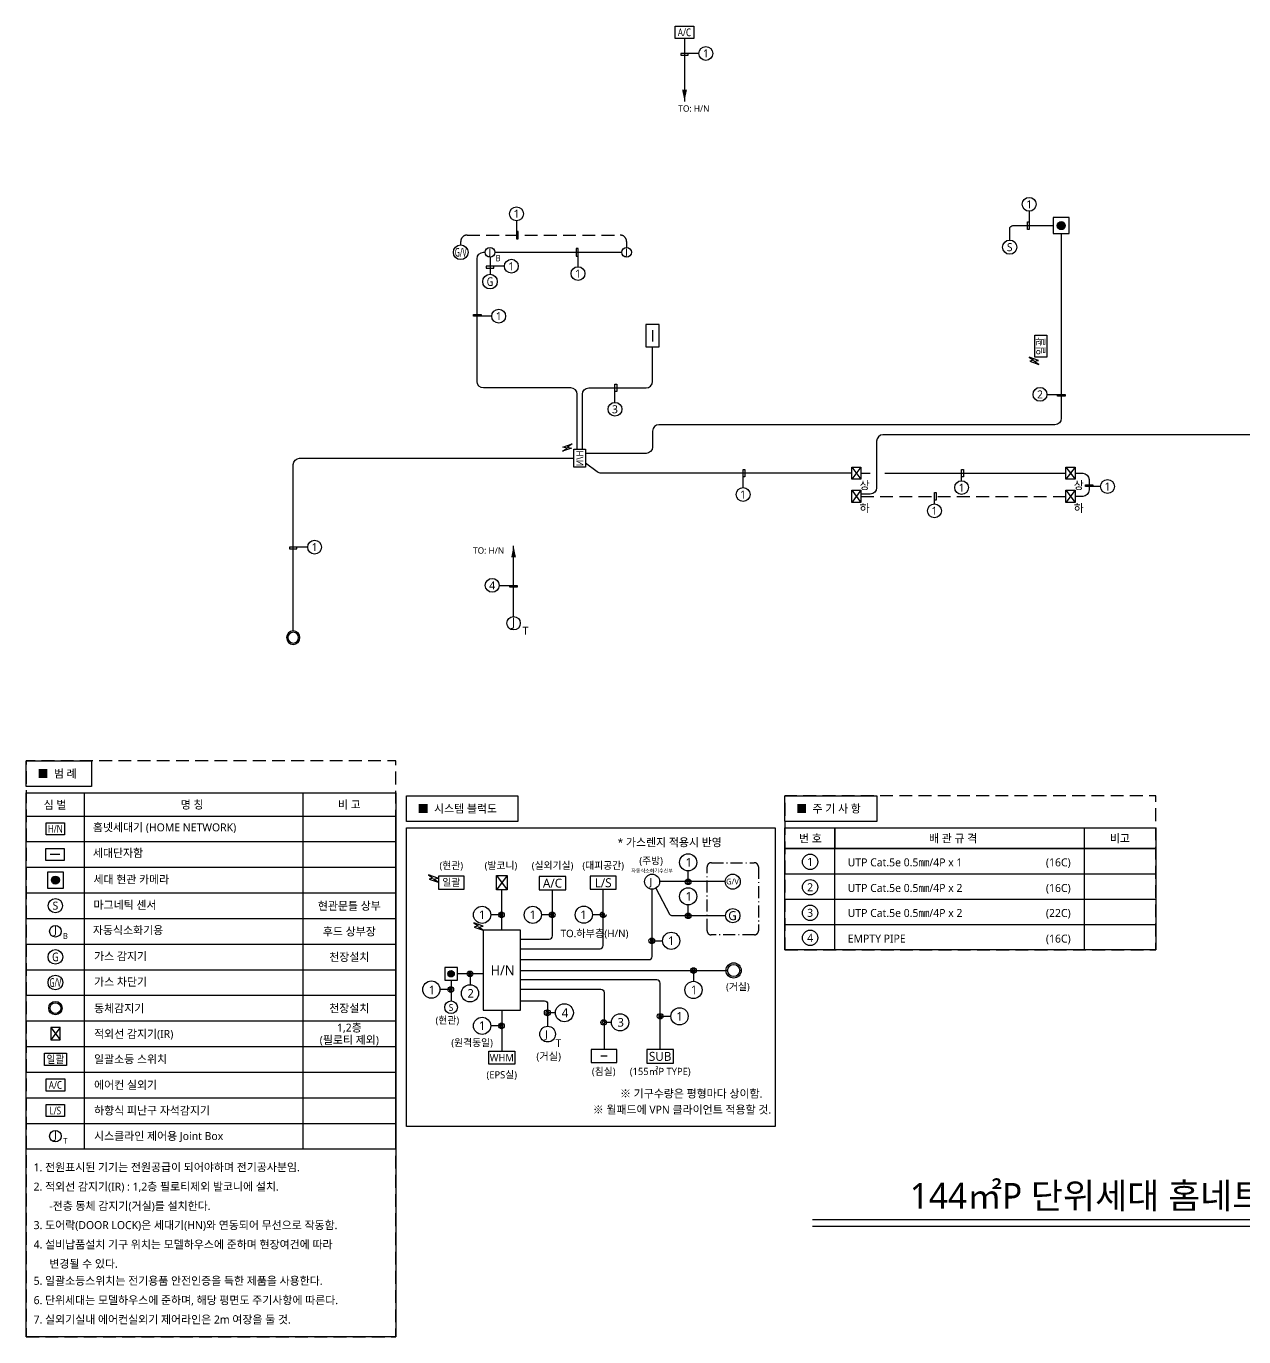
# Model space of a CAD drawing. Header units: millimetres. Extents: x 8480 to 294185, y -114350 to -87474.
# Drawn here: x 214155 to 233170, y -114350 to -93880 of the extents above; entities that cross this region are included whole.
import ezdxf
from ezdxf.enums import TextEntityAlignment as Align
from ezdxf.xclip import XClip

# ---------------------------------------------------------------- set-up
doc = ezdxf.new("R2010")
doc.units = ezdxf.units.MM
doc.header["$LTSCALE"] = 50
doc.header["$XCLIPFRAME"] = 2
doc.linetypes.add('DD6', pattern=[6, 3.75, -1, 0.25, -1])
doc.linetypes.add('H', pattern=[6, 4, -2])
for name, color, linetype in [('e-con', 1, 'Continuous'), ('E-SYM', 2, 'Continuous'), ('E-TEXT', 7, 'Continuous'), ('e-wire', 4, 'Continuous'), ('e-wire3s', 4, 'H'), ('E_SYM', 2, 'Continuous'), ('EZ-HN-TEXT', 2, 'Continuous'), ('HN', 1, 'Continuous'), ('J', 3, 'Continuous'), ('NOTE', 7, 'Continuous'), ('R', 6, 'Continuous'), ('SYM', 3, 'Continuous'), ('TEX', 3, 'Continuous'), ('TEXT', 2, 'Continuous'), ('전열-E-SYM', 2, 'Continuous'), ('지시선', 1, 'Continuous'), ('천정', 4, 'Continuous'), ('통신단자함', 2, 'Continuous')]:
    doc.layers.add(name, color=color, linetype=linetype)
doc.styles.add('mg', font='malgun.ttf')

# ---------------------------------------------------------------- blocks, each defined once
blk = doc.blocks.new('홈넷세대기 블럭')
at = {"layer": 'E-SYM'}
blk.add_lwpolyline([(80517.52670027985, 189973.8928177827), (80867.52670027985, 189973.8928177827), (80867.52670027985, 190201.3928177827), (80517.52670027985, 190201.3928177827)], close=True, dxfattribs=at)
at = {"layer": 'E-SYM', "color": 1, "style": 'mg', "width": 0.9}
blk.add_text('H/N', height=140, dxfattribs=at).set_placement((80692.52670027985, 190087.6428177827), align=Align.MIDDLE_CENTER)
blk = doc.blocks.new('100-89')
at = {"layer": 'E-SYM', "linetype": 'Continuous'}
blk.add_circle((0, 0), 150, dxfattribs=at)
at = {"layer": 'e-con', "linetype": 'Continuous', "style": 'mg'}
blk.add_text('J', height=200, dxfattribs=at).set_placement((0, 0), align=Align.MIDDLE)
blk = doc.blocks.new('A$C6D592EF3')
at = {"layer": 'SYM', "color": 2}
for radius in [105.0000000001026, 84.00000000008208]:
    blk.add_circle((132.5807033714664, 160.1616563954335, 1.432334999994997e-09), radius, dxfattribs=at)
blk = doc.blocks.new('A$C4bec3cc4')
at = {"layer": 'SYM', "color": 4, "ltscale": 3}
blk.add_blockref('A$C6D592EF3', (-237.5807033715537, -160.1616563954303, -1.432334999994898e-09), dxfattribs=at)
blk = doc.blocks.new('에어컨 실외기')
at = {"layer": 'SYM', "color": 2, "elevation": -6.750741089366483e-07}
blk.add_lwpolyline([(-332052.3284605891, 105245.3959296115), (-331763.7189115224, 105245.3959296115), (-331763.7189115224, 105054.6040703885), (-332052.3284605891, 105054.6040703885)], close=True, dxfattribs=at)
at = {"layer": 'SYM', "color": 1, "style": 'mg', "width": 0.8}
blk.add_text('A/C', height=120.1607643991567, dxfattribs=at).set_placement((-331910, 105150), align=Align.MIDDLE_CENTER)
blk = doc.blocks.new('50AR')
at = {"layer": '천정', "linetype": 'Continuous'}
blk.add_lwpolyline([(0, 0, 75, 0, 0), (180.2009621336838, 0, 0, 0, 0)], format="xyseb", dxfattribs=at)
blk = doc.blocks.new('A$C5b1b9f38')
at = {"layer": '천정', "linetype": 'Continuous', "xscale": -1}
blk.add_blockref('50AR', (180.2009621337056, 0), dxfattribs=at)
blk = doc.blocks.new('가스 감지기')
at = {"layer": 'SYM', "color": 2}
blk.add_circle((-336270.6627018001, 111089.2047672422, 1.6392847125e-06), 114.3062539447719, dxfattribs=at)
at = {"layer": 'TEX', "color": 1, "style": 'mg', "width": 0.8}
blk.add_text('G', height=135, dxfattribs=at).set_placement((-336270.6627018001, 111089.2047672422, 1.6392847125e-06), align=Align.MIDDLE)
blk = doc.blocks.new('50J')
at = {"layer": 'J'}
blk.add_circle((0, 75), 75, dxfattribs=at)
at = {"layer": 'J', "style": 'mg', "width": 1.5}
blk.add_text('J', height=97.5, dxfattribs=at).set_placement((-1.582120506165666, 31.53265260341141), align=Align.CENTER)
blk = doc.blocks.new('가스 차단기')
at = {"layer": 'SYM', "color": 2}
blk.add_circle((-336270.6627018001, 111509.2047672422, 1.6392847125e-06), 114.3062539447719, dxfattribs=at)
at = {"layer": 'TEX', "color": 1, "style": 'mg', "width": 0.5}
blk.add_text('G/V', height=135, dxfattribs=at).set_placement((-336270.6627018001, 111509.2047672422, 1.6392847125e-06), align=Align.MIDDLE)
blk = doc.blocks.new('A$C49EC5F35')
at = {"layer": 'SYM', "color": 1, "elevation": 2.135219351799583e-09}
blk.add_lwpolyline([(144.0001487655099, 192.0000549711258), (0.0001487655099481344, 192.0000549711258), (0.0001487655099481344, 5.497112579178065e-05), (144.0001487655099, 5.497112579178065e-05)], close=True, dxfattribs=at)
at = {"layer": 'SYM', "color": 1}
for points in [[(0.0001487655099481344, 192.0000549711258), (144.0001487655099, 5.497112579178065e-05)], [(144.0001487655099, 192.0000549711258), (0.0001487655099481344, 5.497112579178065e-05)]]:
    blk.add_lwpolyline(points, dxfattribs=at)
blk = doc.blocks.new('A$Cccbf2acf')
at = {"layer": 'SYM', "color": 4, "ltscale": 3}
blk.add_blockref('A$C49EC5F35', (-144.0001487655099, -192.0000549711258), dxfattribs=at)
blk = doc.blocks.new('EFCL')
at = {"layer": 'SYM'}
h = blk.add_hatch(color=6, dxfattribs=at)
edge = h.paths.add_edge_path()
edge.add_arc((0, 0), 150, 0, 360)
at = {"layer": 'SYM', "color": 6}
blk.add_lwpolyline([(-300, -300), (300, -300), (300, 300), (-300, 300)], close=True, dxfattribs=at)
blk.add_circle((0, 0), 150, dxfattribs=at)
blk.add_circle((0, 0), 150, dxfattribs=at)
blk = doc.blocks.new('A$C6a344dfd')
at = {"layer": 'SYM', "color": 3}
blk.add_circle((0, 110.8713188571419), 110.8713188571428, dxfattribs=at)
at = {"layer": 'SYM', "color": 3, "style": 'mg'}
blk.add_text('S', height=125, dxfattribs=at).set_placement((0, 110.8713188571419), align=Align.MIDDLE)
blk = doc.blocks.new('100-57')
at = {"layer": 'E-SYM', "linetype": 'Continuous'}
blk.add_line((-125.0000000000008, 150), (125.0000000000008, 150), dxfattribs=at)
at = {"layer": 'E-SYM'}
blk.add_lwpolyline([(-250, 0), (250, 0), (250, 300), (-250, 300)], close=True, dxfattribs=at)
blk = doc.blocks.new('F19')
at = {"layer": 'E_SYM', "elevation": -8.42717512655916e-09}
blk.add_lwpolyline([(-2.138609384672733, 1.190859187991009), (2.138609384672748, 1.190859187991009), (2.138609384672748, -1.190859187976457), (-2.138609384672733, -1.190859187976457)], close=True, dxfattribs=at)
at = {"layer": 'TEX', "color": 1, "style": 'mg', "width": 0.9}
blk.add_text('일괄', height=1.500006875582806, dxfattribs=at).set_placement((0, 7.275957614183426e-12), align=Align.MIDDLE_CENTER)
blk = doc.blocks.new('HN')
at = {"layer": 'E_SYM'}
blk.add_lwpolyline([(52707.29722993978, -39358.24764285458), (52995.90677900641, -39358.24764285458), (52995.90677900641, -39549.0395020776), (52707.29722993978, -39549.0395020776)], close=True, dxfattribs=at)
at = {"layer": 'TEXT', "color": 1, "style": 'mg', "width": 0.8}
blk.add_text('H/N', height=120.1607643991567, dxfattribs=at).set_placement((52849.62569052883, -39453.6435724661, 6.750741089366483e-07), align=Align.MIDDLE_CENTER)
blk = doc.blocks.new('하향식 피난구 자석감지기')
at = {"layer": 'SYM', "color": 2, "elevation": -6.750741089366483e-07}
blk.add_lwpolyline([(-331372.3284605891, 105245.3959296115), (-331083.7189115224, 105245.3959296115), (-331083.7189115224, 105054.6040703885), (-331372.3284605891, 105054.6040703885)], close=True, dxfattribs=at)
at = {"layer": 'SYM', "color": 1, "style": 'mg', "width": 0.8}
blk.add_text('L/S', height=120.1607643991567, dxfattribs=at).set_placement((-331230, 105150), align=Align.MIDDLE_CENTER)
blk = doc.blocks.new('NOTE-1')
at = {"layer": 'NOTE', "color": 1}
for p, q in [((409293.6464656417, -123120.4602976764), (409293.646465639, -117560.5063146129)), ((409293.646465639, -117560.5063146129), (415065.1048469289, -117560.5063146129)), ((410205.3630134824, -123120.4602976764), (410205.363013465, -117560.5063146129)), ((413614.6122602645, -117560.5063146129), (413614.6122602844, -123120.4602976764)), ((415065.1048469289, -117560.5063146129), (415065.1048469336, -123120.4602976764)), ((409293.646465639, -117920.5033350983), (415065.1048469297, -117920.5033350983)), ((415065.1048469341, -123120.4602976764), (415065.1048469305, -117920.5033350983)), ((409293.646465639, -118320.5000245276), (415065.1048469305, -118320.5000245276)), ((409293.6464656427, -118720.496713956), (415065.1048469343, -118720.496713956)), ((409293.6464656427, -119120.4934033844), (415065.1048469343, -119120.4934033844)), ((409293.6464656427, -119520.4900928137), (415065.1048469343, -119520.4900928137)), ((409293.6464656423, -119920.4867822438), (415065.1048469339, -119920.4867822438)), ((409293.6464656423, -120320.4834716723), (415065.1048469339, -120320.4834716723)), ((409293.6464656423, -120720.4801611024), (415065.1048469339, -120720.4801611024)), ((409293.6464656423, -121120.4768505308), (415065.1048469339, -121120.4768505308)), ((409293.6464656412, -121520.4735399609), (415065.1048469328, -121520.4735399609)), ((409293.6464656434, -121920.470229391), (415065.104846935, -121920.470229391)), ((409293.6464656438, -121920.470229391), (415065.1048469354, -121920.470229391)), ((409293.6464656438, -122320.4669188211), (415065.1048469354, -122320.4669188211)), ((409293.6464656602, -122720.4636082479), (415065.1048469517, -122720.4636082479)), ((410075.3630134693, -126797.4903529008), (410075.3630134693, -127117.4877044441)), ((410075.3630134693, -127117.4877044441), (410075.3630134693, -126797.4903529008)), ((413966.8381738906, -126797.4903529008), (413966.8381738906, -127117.4877044441)), ((409293.6464656429, -127117.4877044441), (415085.104846934, -127117.4877044441)), ((409293.6464656432, -128699.0921638011), (409293.6464656429, -127117.4877044441)), ((410075.3630134692, -128699.0921638011), (410075.3630134693, -127117.4877044441)), ((413966.8381738906, -127117.4877044441), (413966.8381738906, -128699.0921638011)), ((415085.104846934, -127117.4877044441), (415085.104846934, -128699.0921638011)), ((415085.104846935, -127517.4843938733), (409293.6464656429, -127517.4843938733)), ((415085.104846935, -127917.4810833025), (409293.6464656429, -127917.4810833025)), ((415085.104846935, -128308.2866235518), (409293.6464656429, -128308.2866235518)), ((415085.104846935, -128699.0921638011), (409293.6464656429, -128699.0921638011))]:
    blk.add_line(p, q, dxfattribs=at)
for points in [[(409293.646465639, -117057.3063146129), (410311.3853114761, -117057.3063146129), (410311.3853114761, -117460.5063146129), (409293.646465639, -117460.5063146129)], [(409293.6464656439, -123120.4602976764), (415065.1048469474, -123120.4602976764), (415065.1048469486, -126054.1396934734), (409293.6464656447, -126054.1396934734)], [(409293.6464656416, -126294.2903529008), (410731.3853114787, -126294.2903529008), (410731.3853114787, -126697.4903529008), (409293.6464656416, -126697.4903529008)], [(409293.6464656416, -126797.4903529008), (415085.1048469336, -126797.4903529008), (415085.1048469336, -127117.4877044441), (409293.6464656416, -127117.4877044441)]]:
    blk.add_lwpolyline(points, close=True, dxfattribs=at)
for centre in [(409687.6948801335, -127326.629471352), (409687.6948801335, -127722.7471853306), (409687.6948801335, -128122.7438747599), (409687.6948801335, -128513.5494150092)]:
    blk.add_circle(centre, 119.9990068287267, dxfattribs=at)
at = {"layer": 'SYM', "color": 2, "linetype": 'Continuous', "xscale": 0.5992808219178083, "yscale": 0.5992808219178083, "zscale": 0.5992808219178083, "rotation": 180}
blk.add_blockref('100-57', (409744.1814230247, -118430.6062459541), dxfattribs=at)
at = {"layer": 'SYM', "color": 2, "xscale": 0.4166697985492647, "yscale": 0.4166697985492647, "zscale": 0.4166697985492647, "rotation": 270}
blk.add_blockref('EFCL', (409749.5047395539, -118920.4950586702), dxfattribs=at)
at = {"layer": 'SYM', "color": 3}
for name, p in [('A$C6a344dfd', (409749.5047395539, -119431.3630669557)), ('가스 감지기', (746020.167441354, -231209.6898942002, -1.6392847125e-06)), ('가스 차단기', (746020.167441354, -232029.6865836287, -1.6392847125e-06))]:
    blk.add_blockref(name, p, dxfattribs=at)
at = {"layer": 'SYM', "color": 2}
for name, p, xscale, yscale, zscale in [('100-89', (409749.5047395539, -119720.4884375279), 0.6, 0.6, 0.6), ('F19', (409749.5047395539, -121720.4718846751), 80.1068090787717, 80.1068090787717, 80.1068090787717), ('100-89', (409749.5047395668, -122920.4619529629), 0.6, 0.6, 0.6)]:
    blk.add_blockref(name, p, dxfattribs=dict(at, xscale=xscale, yscale=yscale, zscale=zscale))
at = {"layer": 'SYM', "color": 4}
for name, p in [('A$C4bec3cc4', (409854.504739554, -120920.4785058166)), ('A$Cccbf2acf', (409821.5047395539, -121224.475195245)), ('에어컨 실외기', (741659.5047395551, -227270.4685741052))]:
    blk.add_blockref(name, p, dxfattribs=at)
at = {"layer": 'SYM', "color": 4, "transparency": 33554687}
blk.add_blockref('하향식 피난구 자석감지기', (740977.5284256183, -227670.4652635345, 6.750741089366483e-07), dxfattribs=at)
at = {"layer": '전열-E-SYM'}
blk.add_blockref('HN', (356897.9027350785, -78667.00415770915), dxfattribs=at)
at = {"layer": 'TEX', "style": 'mg'}
for s, p in [('■  범 례', (409469.7958216447, -117258.9063146129)), ('■  주 기 사 항', (409469.7958216473, -126495.8903529008))]:
    blk.add_text(s, height=125, dxfattribs=at).set_placement(p, align=Align.MIDDLE_LEFT)
for s, height, p in [('심 벌', 125, (409744.1814230249, -117740.5048248549)), ('명 칭', 125, (411884.9876368651, -117740.5048248557)), ('비 고', 125, (414339.8585535971, -117740.5048248557)), ('현관문틀 상부', 125, (414339.8585536003, -119320.491748099)), ('B', 90, (409906.0162114149, -119793.9644027652)), ('후드 상부장', 125, (414339.8585536007, -119720.4884375278)), ('천장설치', 125, (414339.8585536008, -120120.4851269572)), ('천장설치', 125, (414339.8585536002, -120920.4785058174)), ('1,2층', 125, (414339.858553601, -121227.7266490071)), ('(필로티 제외)', 125, (414339.858553601, -121421.3365607225)), ('T', 90, (409906.0162114279, -122993.9379182003)), ('배 관 규 격', 125, (411921.10059368, -126957.4890286724)), ('비고', 125, (414525.9715104121, -126957.4890286724)), ('1', 125, (409687.6948801335, -127326.629471352)), ('2', 125, (409687.6948801335, -127722.7471853306)), ('3', 125, (409687.6948801335, -128122.7438747599)), ('4', 125, (409687.6948801335, -128513.5494150092))]:
    blk.add_text(s, height=height, dxfattribs=at).set_placement(p, align=Align.MIDDLE)
for s, p in [('홈넷세대기 (HOME NETWORK)', (410335.2112950885, -118159.7729643615)), ('세대단자함', (410335.2112950885, -118559.7696537907)), ('세대 현관 카메라', (410344.7266374744, -118973.5859701941)), ('마그네틱 센서', (410344.7266374744, -119371.6914251855)), ('자동식소화기용', (410335.2112950926, -119766.0789998672)), ('가스 감지기 ', (410353.6193728912, -120173.2688006252)), ('가스 차단기', (410353.6193728917, -120573.2654900554)), ('동체감지기', (410353.6193728915, -120986.7103731273)), ('적외선 감지기(IR)', (410353.6193728915, -121386.7070625557)), ('일괄소등 스위치', (410353.619372891, -121781.0424431277)), ('에어컨 실외기', (410353.6193728934, -122183.1258576344)), ('하향식 피난구 자석감지기', (410353.6193728934, -122583.1225470645)), ('시스클라인 제어용 Joint Box', (410353.6193729081, -122981.0325114172)), ('1. 전원표시된 기기는 전원공급이 되어야하며 전기공사분임.', (409409.2734510278, -123468.9177651661)), ('2. 적외선 감지기(IR) : 1,2층 필로티제외 발코니에 설치.', (409409.2734510278, -123771.205224078)), ('-전층 동체 감지기(거실)를 설치한다.', (409654.5890747972, -124073.2094460195)), ('3. 도어락(DOOR LOCK)은 세대기(HN)와 연동되어 무선으로 작동함.', (409409.2734510278, -124372.2023167039)), ('4. 설비납품설치 기구 위치는 모델하우스에 준하며 현장여건에 따라', (409409.2734510278, -124674.4897756158)), ('변경될 수 있다.', (409654.5890747972, -124976.4939975573)), ('5. 일괄소등스위치는 전기용품 안전인증을 득한 제품을 사용한다.', (409409.2734510278, -125242.341164089)), ('6. 단위세대는 모델하우스에 준하며, 해당 평면도 주기사항에 따른다.', (409409.2734510278, -125544.6286230009)), ('7. 실외기실내 에어컨실외기 제어라인은 2m 여장을 둘 것.', (409409.2734510278, -125846.9160819129)), ('번 호', (409514.7233456747, -127024.5685766892)), ('UTP Cat.5e 0.5㎜/4P x 1', (410274.7276038475, -127396.9985268908)), ('(16C) ', (413369.7492898944, -127397.5352363825)), ('UTP Cat.5e 0.5㎜/4P x 2', (410274.7276038475, -127796.9952163201)), ('(16C) ', (413369.7492898944, -127797.5319258118)), ('UTP Cat.5e 0.5㎜/4P x 2', (410274.7276038475, -128187.8007565693)), ('(22C) ', (413369.7492898944, -128188.337466061)), ('EMPTY PIPE', (410274.7276038475, -128587.7974459987)), ('(16C) ', (413369.7492898944, -128588.3341554903))]:
    blk.add_text(s, height=125, dxfattribs=at).set_placement(p)
blk = doc.blocks.new('NOTE-2')
at = {"layer": 'SYM'}
h = blk.add_hatch(color=6, dxfattribs=at)
edge = h.paths.add_edge_path()
edge.add_arc((409990.9307834344, -131382.9099396026), 49.55663994825605, 0, 360)
at = {"color": 1}
for p, q in [((413693.2609337254, -129944.7879739132), (413693.2609337254, -129776.2273083726)), ((413693.2609337254, -130475.8758665534), (413693.2609337254, -130307.3152010127)), ((410777.9966585618, -130461.2825904088), (410609.4359930221, -130461.2825904088)), ((411569.8941099788, -130461.2825904088), (411401.333444439, -130461.2825904088)), ((413125.5864642494, -130866.5520029407), (413294.1471297891, -130866.5520029407)), ((410286.4513714365, -131384.5196233787), (410286.4513714365, -131553.0802889193)), ((413775.7607564597, -131331.5124484089), (413775.7607564597, -131500.0731139496)), ((409986.0992071126, -131628.9139654109), (409817.5385415729, -131628.9139654109)), ((411620.3751502882, -131990.742719295), (411493.9898633535, -131990.742719295)), ((410777.99665856, -132195.305911734), (410609.4359930203, -132195.305911734)), ((412495.9147897356, -132140.8136422185), (412374.583910092, -132140.8136422185)), ((413256.1897243052, -132046.7089245704), (413424.7503898449, -132046.7089245704))]:
    blk.add_line(p, q, dxfattribs=at)
at = {"color": 1, "transparency": 33554687}
blk.add_line((412366.623137723, -130459.6729066345), (412198.0624721831, -130459.6729066345), dxfattribs=at)
blk.add_circle((412366.623137723, -130459.6729066362), 44.27479703989329, dxfattribs=at)
at = {"color": 1}
for centre, radius, start, end in [((413693.2609337254, -129944.7879739132), 22.13739852084167, 0, 180), ((413693.2609337254, -129944.7879739132), 22.13739852084167, 180, 0), ((410777.9966585618, -130461.2825904088), 22.13739852082537, 90, 270), ((410777.9966585618, -130461.2825904088), 22.13739852082537, 270, 90), ((411569.8941099788, -130461.2825904088), 22.13739852082537, 90, 270), ((411569.8941099788, -130461.2825904088), 22.13739852082537, 270, 90), ((413693.2609337254, -130475.8758665534), 22.13739852084167, 0, 180), ((413693.2609337254, -130475.8758665534), 22.13739852084167, 180, 0), ((413125.5864642494, -130866.5520029407), 22.13739852082537, 90, 270), ((413125.5864642494, -130866.5520029407), 22.13739852082537, 270, 90), ((410286.4513714365, -131384.5196233769), 22.13739852084167, 0, 180), ((410286.4513714365, -131384.5196233769), 22.13739852084167, 180, 0), ((413775.7607564597, -131331.5124484089), 22.13739852084167, 0, 180), ((413775.7607564597, -131331.5124484089), 22.13739852084167, 180, 0), ((409986.0992071126, -131628.9139654109), 22.13739852082537, 90, 270), ((409986.0992071126, -131628.9139654109), 22.13739852082537, 270, 90), ((411493.9898633535, -131990.742719295), 23.05959927315174, 90, 270), ((411493.9898633535, -131990.742719295), 23.05959927315174, 270, 90), ((413256.1897243052, -132046.7089245704), 22.13739852082537, 90, 270), ((413256.1897243052, -132046.7089245704), 22.13739852082537, 270, 90), ((410777.99665856, -132195.305911734), 22.13739852082537, 90, 270), ((410777.99665856, -132195.305911734), 22.13739852082537, 270, 90), ((412374.583910092, -132140.8136422185), 22.13739852082537, 90, 270), ((412374.583910092, -132140.8136422185), 22.13739852082537, 270, 90)]:
    blk.add_arc(centre, radius, start, end, dxfattribs=at)
at = {"color": 1, "transparency": 33554687}
for start, end in [(90, 270), (270, 90)]:
    blk.add_arc((412366.623137723, -130459.6729066345), 22.13739852082537, start, end, dxfattribs=at)
at = {"layer": 'e-wire'}
blk.add_lwpolyline([(413256.1897243052, -132567.07807191), (413256.1897243052, -131526.3397772309, 0.414213562373095), (413206.1897243052, -131476.3397772309), (411073.1346375806, -131476.3397772309)], format="xyb", dxfattribs=at)
at = {"layer": 'EZ-HN-TEXT', "color": 1}
for points in [[(409648.5736839507, -129904.6566433672), (409787.4212300287, -129953.6751238692), (409713.7617267325, -129903.1544352936), (409784.2279485674, -129890.4879846014), (409639.0118572564, -129839.2211646856), (409707.591394808, -129886.2576678422)], [(410353.6742861014, -130654.0658280963), (410492.5218321794, -130703.0843085983), (410418.8623288831, -130652.5636200227), (410489.328550718, -130639.8971693305), (410344.1124594071, -130588.6303494147), (410412.6919969587, -130635.6668525713)]]:
    blk.add_lwpolyline(points, close=True, dxfattribs=at)
at = {"layer": 'HN', "color": 1}
for centre, radius in [((413693.2609337254, -129641.8261960114), 134.4011123612191), ((413693.2609337289, -129944.787973915), 44.27479703989329), ((413693.2609337254, -130172.9140886515), 134.4011123612191), ((410475.0348806608, -130461.2825904088), 134.4011123612191), ((411266.9323320779, -130461.2825904088), 134.4011123612191), ((412063.6613598219, -130459.6729066345), 134.4011123612191), ((410777.9966585654, -130461.2825904106), 44.27479703989329), ((411569.8941099823, -130461.2825904106), 44.27479703989329), ((413693.2609337289, -130475.8758665543), 44.27479703989329), ((413428.5482421503, -130866.5520029407), 134.4011123612191), ((413125.5864642494, -130866.5520029389), 44.27479703989329), ((410286.4513714365, -131384.5196233778), 44.27479703989329), ((413775.7607564597, -131331.5124484071), 44.27479703989329), ((409683.1374292117, -131628.9139654109), 134.4011123612191), ((409986.0992071162, -131628.9139654126), 44.27479703989329), ((410286.4513714365, -131687.4814012805), 134.4011123612191), ((413775.7607564597, -131634.4742263108), 134.4011123612191), ((411493.9898633535, -131990.7427192968), 46.1191985444728), ((411760.3751502882, -131990.7427192959), 140), ((412630.3159020968, -132140.8136422194), 134.4011123612191), ((413256.1897243052, -132046.7089245687), 44.27479703989329), ((413559.1515022061, -132046.7089245704), 134.4011123612191), ((410475.0348806591, -132195.305911734), 134.4011123612191), ((410777.99665856, -132195.3059117323), 44.27479703989329), ((412374.583910092, -132140.8136422203), 44.27479703989329)]:
    blk.add_circle(centre, radius, dxfattribs=at)
at = {"layer": 'NOTE', "color": 1}
for points in [[(409293.6464656265, -128601.4174581841), (411031.3853114637, -128601.4174581841), (411031.3853114637, -129004.6174581841), (409293.6464656265, -129004.6174581841)], [(409293.6464656265, -129104.6174581841), (415050.4962875416, -129104.6174581841), (415050.4962875416, -133765.2925742226), (409293.6464656265, -133765.2925742226)]]:
    blk.add_lwpolyline(points, close=True, dxfattribs=at)
at = {"layer": 'NOTE'}
blk.add_lwpolyline([(414226.0902092821, -129318.6992300166, 0, 0, 0), (414389.8630830243, -129318.6992300166, 0, 0, 0), (414389.8630830243, -129503.1919816943, 57.5319862663958, 0, 0), (414389.8630830243, -129647.0219473579, 0, 0, 0)], format="xyseb", dxfattribs=at)
at = {"layer": 'NOTE', "linetype": 'DD6'}
blk.add_lwpolyline([(414055.7279404845, -129647.0219473579), (414723.998225564, -129647.0219473579, -0.414213562373095), (414791.1987817446, -129714.2225035385), (414791.1987817446, -130710.7668686261, -0.414213562373095), (414728.4782626439, -130773.4873877286), (414051.2479034046, -130773.4873877286, -0.414213562373095), (413988.527384304, -130710.7668686261), (413988.527384304, -129714.2225035385, -0.414213562373095)], format="xyb", close=True, dxfattribs=at)
at = {"layer": 'SYM', "color": 2}
for p, q in [((410196.3850519296, -129858.9183171339), (409793.1817148459, -129858.9183171339)), ((409793.1817148459, -129858.9183171339), (409793.1817148459, -130060.5199856757)), ((410196.3850519296, -130060.5199856757), (410196.3850519296, -129858.9183171339)), ((411784.7256863005, -129861.4731471943), (411364.7256863005, -129861.4731471943)), ((411364.7256863005, -129861.4731471943), (411364.7256863005, -130071.4731471943)), ((411784.7256863005, -130071.4731471943), (411784.7256863005, -129861.4731471943)), ((412568.2248062647, -129858.9183171339), (412165.0214691811, -129858.9183171339)), ((412165.0214691811, -129858.9183171339), (412165.0214691811, -130060.5199856757)), ((412568.2248062647, -130060.5199856757), (412568.2248062647, -129858.9183171339)), ((409793.1817148459, -130060.5199856757), (410196.3850519296, -130060.5199856757)), ((411364.7256863005, -130071.4731471943), (411784.7256863005, -130071.4731471943)), ((412165.0214691811, -130060.5199856757), (412568.2248062647, -130060.5199856757)), ((411073.1346375806, -130703.0843085983), (410492.5218321794, -130703.0843085983)), ((410492.5218321794, -130703.0843085983), (410492.5218321794, -131950.2848259959)), ((411073.1346375806, -131950.2848259959), (411073.1346375806, -130703.0843085983)), ((410492.5218321794, -131950.2848259959), (411073.1346375806, -131950.2848259959)), ((410581.2265663364, -132794.4508174603), (410581.2265663364, -132592.8491489185)), ((410581.2265663364, -132592.8491489185), (410984.42990342, -132592.8491489185)), ((410984.42990342, -132592.8491489185), (410984.42990342, -132794.4508174603)), ((413466.1897243052, -132567.07807191), (413046.1897243052, -132567.07807191)), ((413046.1897243052, -132567.07807191), (413046.1897243052, -132777.07807191)), ((413466.1897243052, -132777.07807191), (413466.1897243052, -132567.07807191)), ((410984.42990342, -132794.4508174603), (410581.2265663364, -132794.4508174603)), ((412429.0682556775, -132667.8789061827), (412328.2674214066, -132667.8789061827)), ((413046.1897243052, -132777.07807191), (413466.1897243052, -132777.07807191))]:
    blk.add_line(p, q, dxfattribs=at)
at = {"layer": 'SYM', "color": 1}
for p, q in [((410699.0127380385, -129847.9651556143), (410866.6437317251, -129847.9651556143)), ((410699.0127380385, -130071.4731471943), (410699.0127380385, -129847.9651556143)), ((410866.6437317251, -129847.9651556143), (410699.0127380385, -130071.4731471943)), ((410699.0127380385, -129847.9651556143), (410866.6437317251, -130071.4731471943)), ((410866.6437317251, -129847.9651556143), (410866.6437317251, -130071.4731471943)), ((410866.6437317251, -130071.4731471943), (410699.0127380385, -130071.4731471943))]:
    blk.add_line(p, q, dxfattribs=at)
at = {"layer": 'SYM', "color": 6}
for p, q in [((410090.04406333, -131283.7966597052), (409891.8175035352, -131283.7966597052)), ((409891.8175035352, -131283.7966597052), (409891.8175035352, -131482.0232194991)), ((410090.04406333, -131482.0232194991), (410090.04406333, -131283.7966597052)), ((409891.8175035352, -131482.0232194991), (410090.04406333, -131482.0232194991))]:
    blk.add_line(p, q, dxfattribs=at)
at = {"layer": 'SYM', "color": 2}
blk.add_lwpolyline([(412580.2695070839, -132768.6797404518), (412580.2695070839, -132567.07807191), (412177.0661700002, -132567.07807191), (412177.0661700002, -132768.6797404518)], close=True, dxfattribs=at)
at = {"layer": 'SYM', "color": 3}
for centre, radius in [((413130.4180405675, -129943.178290138), 117.3416955374136), ((409990.9307834344, -131905.8829414687), 99.10552011068297), ((411498.8214396717, -132325.0253000227), 122.2299212158759)]:
    blk.add_circle(centre, radius, dxfattribs=at)
at = {"layer": 'SYM', "color": 2}
for centre, radius in [((414389.8630830564, -129943.178290138), 117.3416955374136), ((414389.8630830243, -130474.2661827791), 112.3113757862105), ((414403.6135385368, -131329.9027646346), 118.5111648001646), ((414403.6135385368, -131329.9027646346), 94.8089318401316)]:
    blk.add_circle(centre, radius, dxfattribs=at)
at = {"layer": 'SYM', "color": 6}
blk.add_circle((409990.9307834344, -131382.9099396026), 49.55663994825605, dxfattribs=at)
blk.add_circle((409990.9307834344, -131382.9099396026), 49.55663994825605, dxfattribs=at)
at = {"layer": '천정'}
for p, q in [((414272.521387517, -129943.178290138), (413247.7597361071, -129943.178290138)), ((410492.5218321794, -131382.9099396026), (410090.04406333, -131382.9099396026)), ((409990.9307834344, -131482.0232194991), (409990.9307834344, -131806.7774213583)), ((410782.8282348782, -131950.2848259959), (410782.8282348782, -132592.8491489185))]:
    blk.add_line(p, q, dxfattribs=at)
for points in [[(410782.82823488, -130703.0843085983), (410782.82823488, -130071.4731471943)], [(411073.1346375806, -131329.9027646346), (414285.1023737367, -131329.9027646346)]]:
    blk.add_lwpolyline(points, dxfattribs=at)
for points in [[(411073.1346375806, -131161.6186388271), (413080.4180405675, -131161.6186388271, 0.4142135623730951), (413130.4180405675, -131111.6186388271), (413130.4180405675, -130060.5199856757)], [(411073.1346375806, -130840.2178284455), (411524.7256863005, -130840.2178284455, 0.414213562373095), (411574.7256863005, -130790.2178284455), (411574.7256863005, -130071.4731471943)], [(413186.1224160048, -130046.4550836054), (413403.2712747772, -130449.052503718, 0.2757225045332941), (413445.5182108956, -130474.2661827791), (414277.5517072403, -130474.2661827791)], [(411073.1346375806, -131622.7767898271), (412331.4150891383, -131622.7767898271, -0.414213562373095), (412379.4154864101, -131670.777187099), (412379.4154864101, -132567.07807191)], [(411073.1346375806, -131804.4828584126), (411448.8214396717, -131804.4828584126, -0.4142135623730951), (411498.8214396717, -131854.4828584126), (411498.8214396717, -132202.7953788069)]]:
    blk.add_lwpolyline(points, format="xyb", dxfattribs=at)
at = {"layer": '천정', "transparency": 33554687}
blk.add_lwpolyline([(411073.1346375806, -130991.0707212425), (412316.623137723, -130991.0707212425, 0.4142135623730951), (412366.623137723, -130941.0707212425), (412366.623137723, -130060.5199856757)], format="xyb", dxfattribs=at)
at = {"layer": 'SYM', "color": 3, "style": 'mg'}
for s, height, p in [('J', 117.3416955374136, (413091.1176497225, -130003.6650400668)), ('S', 103.8329600001441, (409953.1375133066, -131960.5648716309)), ('J', 122.2299212158759, (411457.883871361, -132388.0318097254))]:
    blk.add_text(s, height=height, dxfattribs=at).set_placement(p)
at = {"layer": 'TEX', "style": 'mg'}
blk.add_text('■  시스템 블럭도', height=125, dxfattribs=at).set_placement((409469.7958216323, -128803.0174581841), align=Align.MIDDLE_LEFT)
blk.add_text('* 가스렌지 적용시 반영', height=125, dxfattribs=at).set_placement((414218.1677614353, -129392.0007238759), align=Align.RIGHT)
for s, height, p in [('(주방)', 112.0009269676826, (413114.8347369512, -129615.7764152919)), ('자동식소화기수신부', 56.00046348384128, (413130.4180405675, -129771.8229802639))]:
    blk.add_text(s, height=height, dxfattribs=at).set_placement(p, align=Align.MIDDLE_CENTER)
for s, height, p in [('1', 134.4011123612191, (413702.9240863618, -129641.8261960114)), ('1', 134.4011123612191, (413702.9240863618, -130172.9140886515)), ('1', 134.4011123612191, (410475.0348806644, -130461.2825904088)), ('1', 134.4011123612191, (411266.9323320814, -130461.2825904088)), ('1', 134.4011123612191, (413428.5482421503, -130866.5520029407)), ('1', 134.4011123612191, (409692.7405205042, -131635.9352566435)), ('2', 134.4011123612191, (410296.1145240694, -131687.4814012805)), ('1', 134.4011123612191, (413785.4239090924, -131634.4742263108)), ('4', 140, (411770.2395769501, -131990.8097755756)), ('1', 134.4011123612191, (413559.1515022061, -132046.7089245705)), ('1', 134.4011123612191, (410475.0348806591, -132192.0865441854)), ('3', 134.4011123612191, (412639.9790547332, -132140.8136422194)), ('(원격동일)', 112.0009269676826, (410318.9532855202, -132460.7218483537))]:
    blk.add_text(s, height=height, dxfattribs=at).set_placement(p, align=Align.MIDDLE)
for s, height, p in [('(현관)', 112.0009269676826, (409994.1098120867, -129745.6974905741)), ('(발코니)', 112.0009269676826, (410769.548595633, -129745.6974905741)), ('(실외기실)', 112.0009269676826, (411575.155525616, -129745.6974905741)), ('(거실)', 112.0009269676826, (414469.9035678422, -131637.9768980254)), ('(현관)', 112.0009269676826, (409933.0459870523, -132162.894608175)), ('(거실)', 116.6666666666667, (411515.1764874239, -132728.8721913022)), ('(침실)', 112.0009269676826, (412374.5672189248, -132961.7720446235)), ('(155㎡P TYPE)', 112.0009269676826, (413256.6195636207, -132963.070974396)), ('(EPS실)', 112.0009269676826, (410782.1546635772, -133015.3355785712))]:
    blk.add_text(s, height=height, dxfattribs=at).set_placement(p, align=Align.CENTER)
at = {"layer": 'TEX', "transparency": 33554687, "style": 'mg'}
for s, height, p in [('(대피공간)', 112.0009269676826, (412366.6231377408, -129745.6974905741)), ('TO.하부층(H/N)', 116.6666666666667, (412231.4110160724, -130810.3170381714))]:
    blk.add_text(s, height=height, dxfattribs=at).set_placement(p, align=Align.CENTER)
at = {"layer": 'TEX', "color": 1, "style": 'mg'}
for s, height, p in [('일괄', 112.0009269676826, (409994.7833833877, -129952.4945118785)), ('A/C', 140, (411574.7256863005, -129966.4731471943)), ('L/S', 140, (412366.623137723, -129959.7191514048)), ('H/N', 153.2172680917897, (410794.8405191184, -131328.0362872551)), ('SUB', 140, (413256.1897243052, -132672.07807191))]:
    blk.add_text(s, height=height, dxfattribs=at).set_placement(p, align=Align.MIDDLE_CENTER)
blk.add_text('G/V', height=89.60074157414604, dxfattribs=at).set_placement((414385.3352941391, -129986.1408191727), align=Align.CENTER)
at = {"layer": 'TEX', "transparency": 33554687, "style": 'mg'}
blk.add_text('1', height=134.4011123612191, dxfattribs=at).set_placement((412058.8297835038, -130461.2825904088), align=Align.MIDDLE)
at = {"layer": 'TEX', "color": 1, "style": 'mg'}
for s, height, p in [('G', 139.6924947386615, (414385.2667651486, -130474.2661827791)), ('WHM', 112.0009269676826, (410782.8282348782, -132693.6499831894))]:
    blk.add_text(s, height=height, dxfattribs=at).set_placement(p, align=Align.MIDDLE)
blk.add_text('T', height=122.2299212158759, dxfattribs=at).set_placement((411623.0859524043, -132527.7680937904))
at = {"layer": 'TEX', "color": 2, "style": 'mg'}
blk.add_text('※ 기구수량은 평형마다 상이함.', height=125, dxfattribs=at).set_placement((413741.0660002549, -133254.0124324122), align=Align.MIDDLE_CENTER)
blk.add_text('※ 월패드에 VPN 클라이언트 적용할 것.', height=125, dxfattribs=at).set_placement((414989.5395416389, -133566.5124324122), align=Align.RIGHT)

msp = doc.modelspace()

# ---------------------------------------------------------------- linework, layer by layer
at = {"layer": 'e-wire'}
for p, q in [((221473.2884111151, -97410.85535872681), (223456.2065300841, -97410.85535872745)), ((227191.2064017699, -100860.7496547348, 2.135219351799583e-09), (227335.966829326, -100860.7496547343, 2.135219351799583e-09)), ((227562.566992688, -100860.7496547335, 2.135219351799583e-09), (230391.2064017697, -100860.7496547231, 2.135219351799583e-09))]:
    msp.add_line(p, q, dxfattribs=at)
for points in [[(224436.2064017699, -94070.50153921437), (224436.2064017699, -95053.4644488102)], [(221398.2884111151, -97485.85535872681), (221398.2884111151, -97754.29938591691)], [(221766.4783393027, -103100.2399203855), (221766.4783393027, -101996.9175780891)]]:
    msp.add_lwpolyline(points, dxfattribs=at)
for points in [[(238684.2064021766, -95149.74965472819), (238684.2064021766, -100161.5414040328, -0.4142135623730951), (238584.2064021766, -100261.5414040328), (227535.6367315389, -100261.5414040328, 0.4142135623730951), (227435.6367315389, -100361.5414040328), (227435.6367315389, -101088.2627811626, -0.414213562373095), (227335.6367315389, -101188.2627811626), (227191.2064017699, -101188.2627811626)], [(229515.0439596067, -97219.74965472966), (229515.0439596067, -97044.74871516674, -0.4142135623730951), (229565.0439596067, -96994.74871516674), (230195.0439596, -96994.74871516674)], [(230320.0448991648, -97119.74965473152), (230320.0448991648, -100003.4267261266, -0.414213562373095), (230220.0448991648, -100103.4267261266), (224036.2064017642, -100103.4267261266, 0.4142135623730951), (223936.2064017642, -100203.4267261266), (223936.2064017642, -100452.2585833091, -0.414213562373095), (223836.2064017642, -100552.2585833091), (222891.2064018483, -100552.2585833091)], [(222760.5255982769, -100487.7496547376), (222760.5255982769, -99629.03022839168, 0.4142135623730951), (222660.5255982769, -99529.03022839168), (221296.7357770652, -99529.03022839168, -0.4142135623730951), (221196.7357770652, -99429.03022839168), (221196.7357770652, -97510.85535872681, -0.414213562373095), (221296.7357770652, -97410.85535872681), (221323.2884111151, -97410.85535872681)], [(222840.5255982769, -100487.7496547376), (222840.5255982769, -99629.03022839168, -0.4142135623730951), (222940.5255982769, -99529.03022839168), (223836.2064017642, -99529.03022839168, 0.4142135623730951), (223936.2064017642, -99429.03022839168), (223936.2064017642, -98890.09708906055)], [(218325.6427878196, -103324.9726273884), (218325.6427878196, -100727.258583309, -0.4142135623730951), (218425.6427878196, -100627.258583309), (222709.8447947054, -100627.258583309)], [(230535.2064017697, -100860.7496547231), (230655.0226408481, -100860.7496547231, -0.4142135623730951), (230755.0226408481, -100960.7496547231), (230755.0226408481, -101122.6984961189, -0.414213562373095), (230655.0226408481, -101222.6984961189), (230535.2064017697, -101222.6984961189)]]:
    msp.add_lwpolyline(points, format="xyb", dxfattribs=at)
at = {"layer": 'e-wire', "elevation": 2.135219351799583e-09}
msp.add_lwpolyline([(227047.2064017699, -100860.7496547348), (223134.2415959568, -100860.7496547348, -0.1633651535588435), (223073.9031252817, -100840.4946793859), (222891.2064018483, -100702.2585833091)], format="xyb", dxfattribs=at)
at = {"layer": 'e-wire3s'}
msp.add_line((227191.2064017699, -101222.6984961306, 2.135219351799583e-09), (230391.2064017697, -101222.6984961189, 2.135219351799583e-09), dxfattribs=at)
msp.add_lwpolyline([(220940.5381299803, -97296.54910478205), (220940.5381299803, -97242.92392781004, -0.4142135623730951), (221040.5381299803, -97142.92392781004), (223431.2065300841, -97142.92392781004, -0.414213562373095), (223531.2065300841, -97242.92392781004), (223531.2065300841, -97335.85535872745)], format="xyb", dxfattribs=at)
at = {"layer": 'EZ-HN-TEXT', "color": 1, "elevation": -6.929276544811722e-07}
msp.add_lwpolyline([(229828.0958532469, -99112.61522178745), (229966.9433993249, -99161.63370228949), (229893.2838960287, -99111.11301371391), (229963.7501178636, -99098.44656302166), (229818.5340265526, -99047.1797431059), (229887.1135641042, -99094.21624626245)], close=True, dxfattribs=at)
at = {"layer": 'EZ-HN-TEXT', "color": 1}
msp.add_lwpolyline([(222669.6258146772, -100470.5673623905), (222530.7782685992, -100519.5858428925), (222604.4377718955, -100469.065154317), (222533.9715500606, -100456.3987036247), (222679.1876413715, -100405.1318837089), (222610.6081038199, -100452.1683868655)], close=True, dxfattribs=at)
at = {"layer": 'R', "color": 3}
msp.add_line((226437.2606219031, -112520.2396528752), (239357.8212397337, -112520.2396529646), dxfattribs=at)
at = {"layer": 'R'}
msp.add_line((226437.2606219031, -112620.2396528752), (239357.8212397337, -112620.2396529646), dxfattribs=at)
at = {"layer": '지시선'}
for points in [[(224661.7165178779, -94304.94417088303), (224377.9022650613, -94304.94417088303), (224377.9022650613, -94332.68313402832), (224494.5105384785, -94332.68313402832), (224494.5105384785, -94304.94417088303)], [(229818.7507581233, -96769.23859905875), (229818.7507581233, -97053.05285187536), (229791.011794978, -97053.05285187536), (229791.011794978, -96936.44457845813), (229818.7507581233, -96936.44457845813)], [(221812.1542843921, -96917.41381170205), (221812.1542843921, -97201.22806451865), (221839.8932475374, -97201.22806451865), (221839.8932475374, -97084.61979110143), (221812.1542843921, -97084.61979110143)], [(222772.6596032416, -97636.03878475027), (222772.6596032416, -97352.22453193367), (222744.9206400963, -97352.22453193367), (222744.9206400963, -97468.83280535089), (222772.6596032416, -97468.83280535089)], [(221623.7985272231, -97628.6987311712), (221339.9842744065, -97628.6987311712), (221339.9842744065, -97656.4376943165), (221456.5925478237, -97656.4376943165), (221456.5925478237, -97628.6987311712)], [(221425.9483082738, -98408.51724897198), (221142.1340554572, -98408.51724897198), (221142.1340554572, -98380.77828582669), (221258.7423288744, -98380.77828582669), (221258.7423288744, -98408.51724897198)], [(223349.9679487816, -99754.54034449968), (223349.9679487816, -99470.72609168307), (223377.7069119269, -99470.72609168307), (223377.7069119269, -99587.3343651003), (223349.9679487816, -99587.3343651003)], [(230934.5270468851, -101069.4630385663), (230696.7185041395, -101069.4630385663), (230696.7185041395, -101041.724075421), (230813.3267775567, -101041.724075421), (230813.3267775567, -101069.4630385663)], [(218551.1529039276, -102015.8766422035), (218267.338651111, -102015.8766422035), (218267.338651111, -102043.6156053488), (218383.9469245282, -102043.6156053488), (218383.9469245282, -102015.8766422035)], [(221540.9682231947, -102612.961419419), (221824.7824760113, -102612.961419419), (221824.7824760113, -102640.7003825643), (221708.1742025941, -102640.7003825643), (221708.1742025941, -102612.961419419)]]:
    msp.add_lwpolyline(points, dxfattribs=at)
for points, elevation in [([(230095.943677817, -99629.8756399303), (230379.7579306336, -99629.8756399303), (230379.7579306336, -99657.61460307559), (230263.1496572164, -99657.61460307559), (230263.1496572164, -99629.8756399303)], 1.50000000213522), ([(225350.9139220666, -101086.2597708369), (225350.9139220666, -100802.4455180203), (225378.6528852119, -100802.4455180203), (225378.6528852119, -100919.0537914376), (225350.9139220666, -100919.0537914376)], 2.135219351799583e-09), ([(228763.4674386245, -100978.515083101), (228763.4674386245, -100802.4455180203), (228791.2064017698, -100802.4455180203), (228791.2064017698, -100919.0537914376), (228763.4674386245, -100919.0537914376)], 2.135219351799583e-09), ([(228338.856798772, -101340.4639244968), (228338.856798772, -101164.3943594161), (228366.5957619173, -101164.3943594161), (228366.5957619173, -101281.0026328333), (228338.856798772, -101281.0026328333)], 2.135219351799583e-09)]:
    msp.add_lwpolyline(points, dxfattribs=dict(at, elevation=elevation))
for centre in [(224769.7165178779, -94304.94417088303), (229818.7507581233, -96661.23859905875), (221812.1542843921, -96809.41381170205), (221731.7985272231, -97628.6987311712), (222772.6596032416, -97744.03878475027), (221533.9483082738, -98408.51724897198), (229987.943677817, -99629.8756399303, 1.50000000213522), (223349.9679487816, -99862.54034449968), (225350.9139220666, -101194.2597708369, 2.135219351799583e-09), (228763.4674386245, -101086.515083101, 2.135219351799583e-09), (231042.5270468851, -101069.4630385663), (228338.856798772, -101448.4639244968, 2.135219351799583e-09), (218659.1529039276, -102015.8766422035), (221432.9682231947, -102612.961419419)]:
    msp.add_circle(centre, 108, dxfattribs=at)

# ---------------------------------------------------------------- block references
at = {"layer": 'E-SYM', "xscale": -0.7971938775510204, "yscale": 0.7971938775510204, "zscale": 0.7971938775510204, "rotation": 90}
msp.add_blockref('홈넷세대기 블럭', (374337.2306507184, -36299.67033372371), dxfattribs=at)
at = {"layer": 'E-SYM', "xscale": 0.700000000000684, "yscale": 0.700000000000684, "zscale": 0.700000000000684}
msp.add_blockref('100-89', (221766.4783393027, -103205.2399203856), dxfattribs=at)
at = {"layer": 'e-wire3s'}
ref = msp.add_blockref('NOTE-1', (-195138.5117090875, 11704.40501497418), dxfattribs=at)
XClip(ref).set_block_clipping_path([(409293.646465639, -126054.13969347341), (415065.10484694864, -117057.3063146129)])
msp.add_blockref('NOTE-2', (-189200.4692599877, 22702.3258135723), dxfattribs=at)
ref = msp.add_blockref('NOTE-1', (-183289.8589107521, 20395.198708289), dxfattribs=at)
XClip(ref).set_block_clipping_path([(409293.64646564156, -128699.0921638011), (415085.104846934, -126294.2903529008)])
at = {"layer": 'SYM', "color": 4}
msp.add_blockref('에어컨 실외기', (556344.2300878256, -199125.1056096029, 6.750741089366483e-07), dxfattribs=at)
at = {"layer": 'SYM', "color": 2, "xscale": 0.4166697985492647, "yscale": 0.4166697985492647, "zscale": 0.4166697985492647, "rotation": 270}
msp.add_blockref('EFCL', (230320.0448991648, -96994.74871516674), dxfattribs=at)
at = {"layer": 'SYM', "color": 4, "linetype": 'Continuous'}
for name, p in [('A$C6a344dfd', (229515.0439596067, -97441.49229244397)), ('가스 차단기', (557211.2008317804, -208920.060125969, -1.6392847125e-06)), ('50J', (221398.2884111151, -97485.85535872681)), ('50J', (223531.2065300841, -97485.85535872745)), ('가스 감지기', (557668.9511129153, -208957.8104071039, -1.6392847125e-06))]:
    msp.add_blockref(name, p, dxfattribs=at)
at = {"layer": 'SYM', "xscale": 80.1068090787717, "yscale": 80.1068090787717, "zscale": 80.1068090787717, "rotation": 90.00000000000001}
msp.add_blockref('F19', (230000.8104762784, -98878.43248310918, 6.765723488409441e-07), dxfattribs=at)
at = {"layer": 'SYM', "color": 4, "xscale": -1}
for name, p in [('A$Cccbf2acf', (227047.2064017699, -100764.7496547348)), ('A$Cccbf2acf', (230391.2064017697, -100764.7496547231)), ('A$Cccbf2acf', (227047.2064017699, -101126.6984961306)), ('A$Cccbf2acf', (230391.2064017697, -101126.6984961189)), ('A$C4bec3cc4', (218220.6427878195, -103429.9726273885))]:
    msp.add_blockref(name, p, dxfattribs=at)
at = {"layer": '천정', "linetype": 'H', "xscale": -1}
for p, rotation in [((224436.2064017699, -95053.46444881023), 270), ((221766.4783393027, -101996.9175780891), 90)]:
    msp.add_blockref('A$C5b1b9f38', p, dxfattribs=dict(at, rotation=rotation))
at = {"layer": '통신단자함', "xscale": 0.7, "yscale": 0.7, "zscale": 0.7, "rotation": 270}
msp.add_blockref('100-57', (223831.2064017642, -98715.09708906055), dxfattribs=at)

# ---------------------------------------------------------------- texts
at = {"layer": 'E-TEXT', "style": 'mg'}
msp.add_text('T', height=125, dxfattribs=at).set_placement((221906.1958107627, -103384.2230480068))
at = {"layer": 'TEX', "style": 'mg'}
for s, p in [('1', (224769.7165178779, -94304.94417088297)), ('1', (229818.7507581233, -96661.23859905875)), ('1', (221812.1542843921, -96809.41381170205)), ('1', (221731.7985272231, -97628.6987311712)), ('1', (222772.6596032416, -97744.03878475027)), ('1', (221533.9483082738, -98408.51724897198)), ('2', (229987.943677817, -99629.87563993024, 1.50000000213522)), ('3', (223349.9679487816, -99862.54034449968)), ('상', (227248.8655716631, -101046.7440209838, 2.135219351799583e-09)), ('1', (228763.4674386245, -101086.515083101, 2.135219351799583e-09)), ('상', (230592.865571663, -101046.744020972, 2.135219351799583e-09)), ('1', (231042.5270468851, -101069.4630385662)), ('1', (225350.9139220666, -101194.2597708369, 2.135219351799583e-09)), ('하', (227248.8655716631, -101403.4241765302, 2.135219351799583e-09)), ('하', (230592.865571663, -101403.4241765184, 2.135219351799583e-09)), ('1', (228338.856798772, -101448.4639244968, 2.135219351799583e-09)), ('1', (218659.1529039276, -102015.8766422034)), ('4', (221432.9682231947, -102612.961419419))]:
    msp.add_text(s, height=125, dxfattribs=at).set_placement(p, align=Align.MIDDLE)
at = {"layer": 'TEX', "color": 3, "style": 'mg', "width": 0.9}
msp.add_text('B', height=100, dxfattribs=at).set_placement((221525.139832005, -97501.87387260603), align=Align.MIDDLE)
at = {"layer": 'TEXT', "linetype": 'Continuous', "style": 'mg'}
for p in [(224581.8187377373, -95165.51103535376), (221376.3600061085, -102068.3592573359)]:
    msp.add_text('TO: H/N', height=100, dxfattribs=at).set_placement(p, align=Align.MIDDLE)
at = {"layer": 'TEXT', "color": 2, "style": 'mg'}
msp.add_text('144㎡P 단위세대 홈네트워크설비 평면도(확장형)', height=400, dxfattribs=at).set_placement((238961.6545742195, -112346.3036712737), align=Align.RIGHT)

doc.saveas('drawing.dxf')
